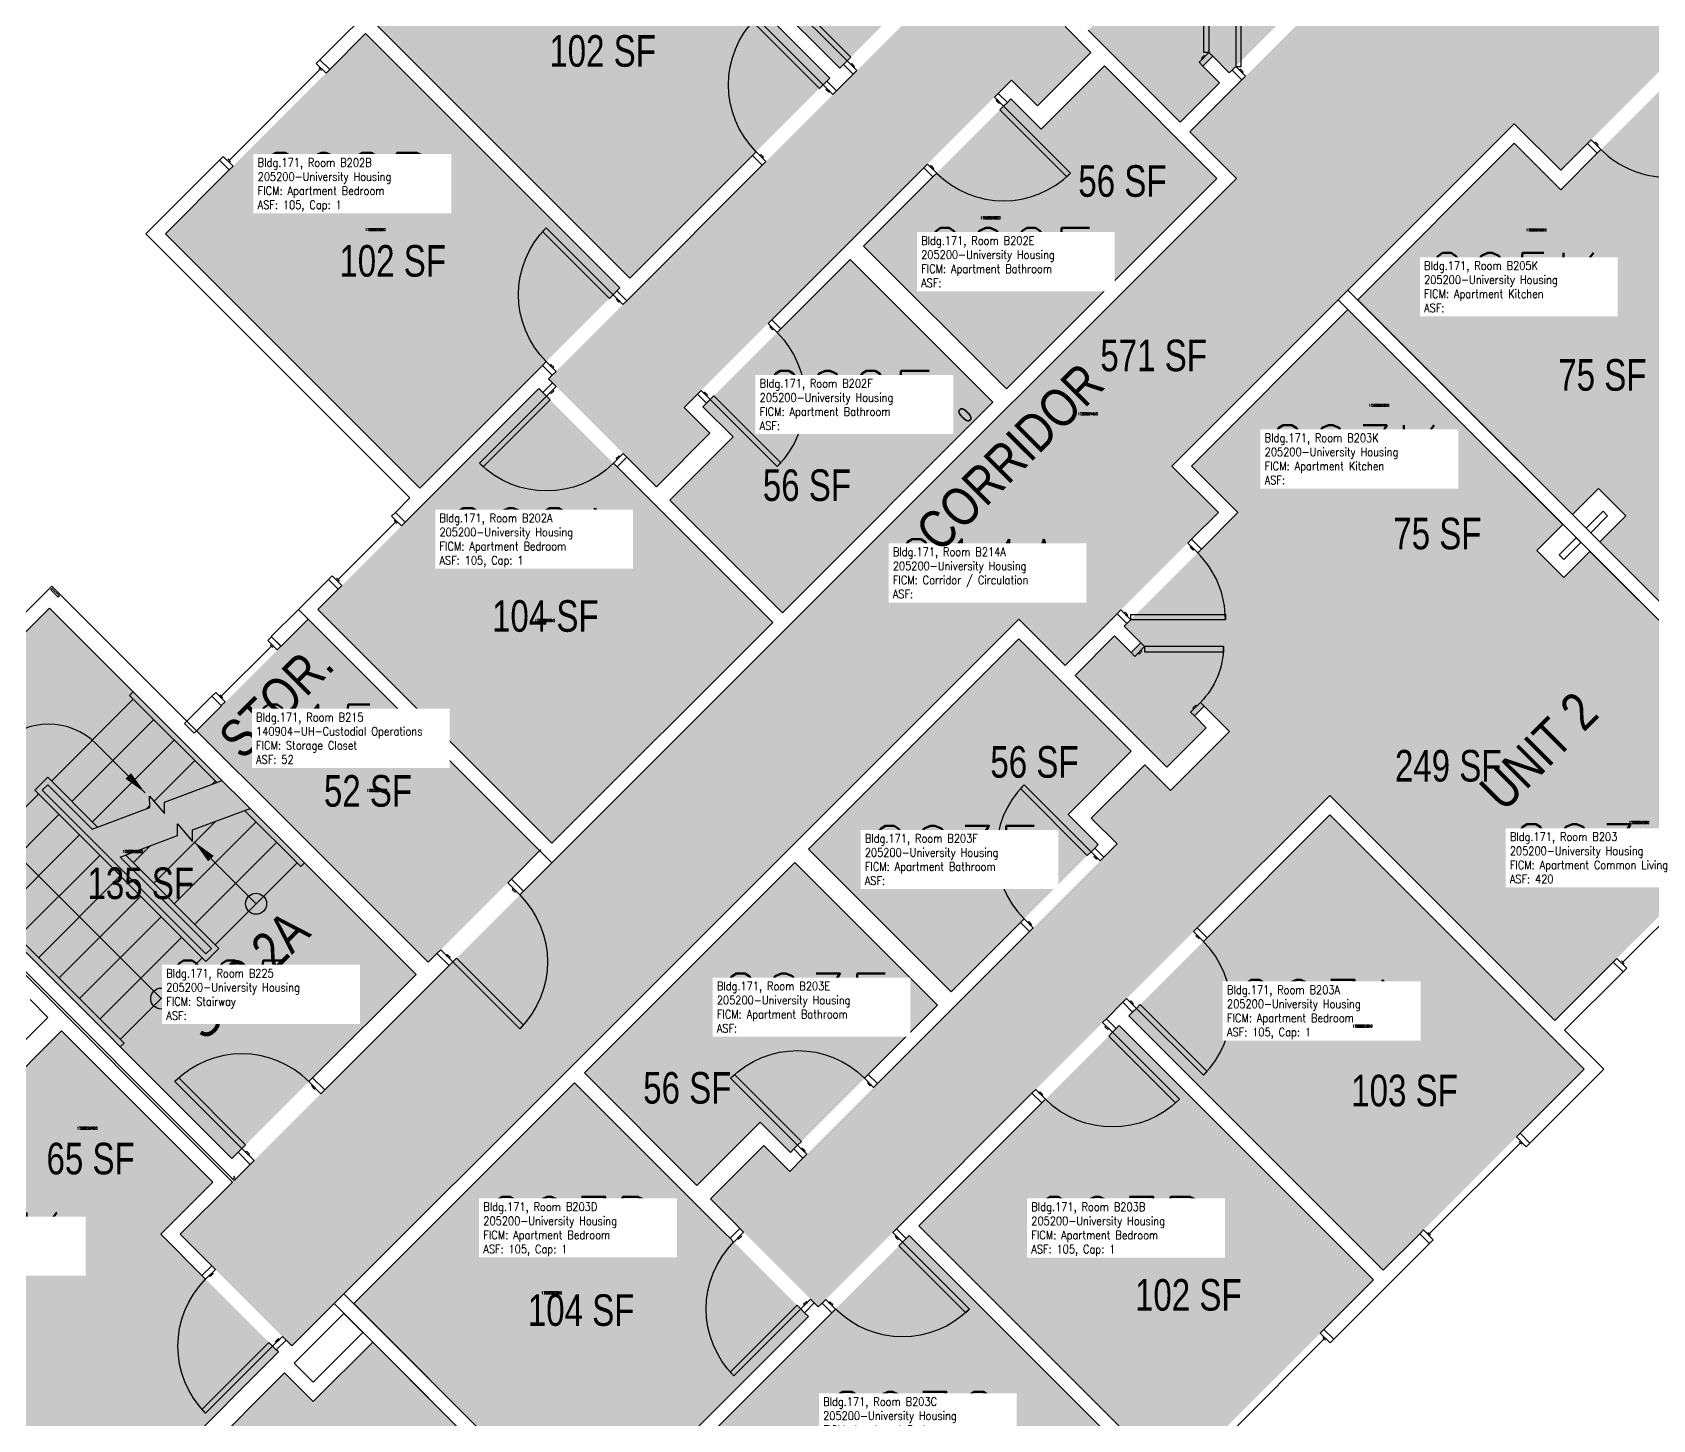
# Model space of a CAD drawing. Header units: inches. Extents: x -98 to 2219, y 102 to 2358.
# Drawn here: x 238 to 854, y 1149 to 1676 of the extents above; entities that cross this region are included whole.
import ezdxf
from ezdxf.enums import TextEntityAlignment as Align

# ---------------------------------------------------------------- set-up
doc = ezdxf.new("R2010")
doc.units = ezdxf.units.IN
doc.header["$LTSCALE"] = 96
doc.header["$MEASUREMENT"] = 0
for name, color, linetype in [('A-Area-Iden', 1, 'Continuous'), ('A-Door', 2, 'Continuous'), ('A-FLOR', 3, 'Continuous'), ('A-Glaz', 1, 'Continuous'), ('A-IDEN-RNUM', 7, 'Continuous'), ('A-IDEN-SNUM', 4, 'Continuous'), ('A-IDEN-VNUM', 4, 'Continuous'), ('A-Wall', 5, 'Continuous'), ('AREA-TEXT', 3, 'Continuous'), ('Rooms-Category-Color', 7, 'Continuous'), ('Rooms-College-Color', 7, 'Continuous'), ('Rooms-Department-Color', 7, 'Continuous'), ('Rooms-Division-Color', 7, 'Continuous'), ('Rooms-Information', 7, 'Continuous')]:
    doc.layers.add(name, color=color, linetype=linetype)
doc.styles.add('AREA', font='arial.ttf', dxfattribs={"width": 0.75, "height": 12})
doc.styles.add('DIMS', font='ARIALN.TTF')
doc.styles.add('ROOMSNUMBER', font='txt.shx', dxfattribs={"height": 0.03})
doc.styles.add('ROOMVNUMBER', font='simplex.shx', dxfattribs={"width": 0.85})
doc.styles.get("Standard").update_dxf_attribs({"font": 'ARIALN.TTF'})
doc.dimstyles.new('NBA 2004', dxfattribs={"dimscale": 128, "dimtxt": 0.125, "dimasz": 0.09375, "dimexe": 0.125, "dimexo": 0.125, "dimgap": 0.0625, "dimtad": 1, "dimdec": 3, "dimzin": 3, "dimdsep": 46, "dimlunit": 4, "dimtxsty": 'DIMS', "dimblk": 'ARCHTICK', "dimcen": 0.09375, "dimdle": 0.125, "dimclrd": 256, "dimclre": 256, "dimclrt": 2, "dimadec": 0, "dimazin": 0, "dimtfac": 0.75, "dimtdec": 3, "dimtmove": 2, "dimatfit": 2, "dimfxl": 0.125, "dimfrac": 2, "dimtolj": 1, "dimtzin": 0, "dimlwd": -1, "dimlwe": -1, "dimarcsym": 0})

# ---------------------------------------------------------------- blocks, each defined once
blk = doc.blocks.new('_ArchTick')
at = {"color": 0, "linetype": 'ByBlock', "const_width": 0.15}
blk.add_lwpolyline([(-0.5, -0.5), (0.5, 0.5)], dxfattribs=at)

msp = doc.modelspace()

# ---------------------------------------------------------------- hatches: boundary and pattern name
h = msp.add_hatch()
h.set_pattern_fill('ANSI31', color=256, angle=45, style=0)
h.set_pattern_definition([(90, (-66.70435, 1779.02483), (-0.125, 2e-14), [])])
h.paths.add_polyline_path([(580.6, 1600.49), (622.13, 1642.03), (628.64, 1635.51), (587.11, 1593.98)], flags=9)
h = msp.add_hatch()
h.set_pattern_fill('ANSI31', color=256, style=0)
h.set_pattern_definition([(360, (771.34943, 690.65526), (-2e-14, -0.125), [])])
h.paths.add_polyline_path([(592.82, 1337.95), (634.35, 1379.49), (627.84, 1386), (586.31, 1344.47)], flags=9)
at = {"layer": 'Rooms-Category-Color', "true_color": 0xadadad}
for points in [[(1166.9, 2091.84), (942.37, 1867.31), (924.69, 1884.99), (866.48, 1826.78), (884.16, 1809.1), (754.02, 1678.97), (736.34, 1696.64), (678.13, 1638.43), (695.81, 1620.75), (294.33, 1219.27), (336.75, 1176.84), (613.08, 1453.17), (630.76, 1435.49), (688.97, 1493.7), (671.29, 1511.38), (801.42, 1641.51), (819.1, 1623.84), (877.31, 1682.05), (859.64, 1699.73), (1209.32, 2049.41)], [(383.95, 1318.09), (244.65, 1457.39), (174.65, 1387.39), (313.95, 1248.09)]]:
    msp.add_hatch(color=253, dxfattribs=at).paths.add_polyline_path(points)
at = {"layer": 'Rooms-Category-Color', "true_color": 0x728ef3}
for points in [[(721.51, 1837.9), (662.01, 1778.4), (736.34, 1704.07), (693.12, 1660.85), (686.79, 1667.18), (683.08, 1663.46), (689.41, 1657.13), (674.42, 1642.14), (639.51, 1677.06), (654.5, 1692.05), (659.04, 1687.5), (662.75, 1691.22), (653.08, 1700.89), (630.67, 1678.47), (640.48, 1668.66), (620.15, 1648.33), (610.34, 1658.14), (485.86, 1533.67), (495.68, 1523.86), (475.35, 1503.53), (434.33, 1544.54), (628.79, 1738.99), (543.23, 1824.55), (639.04, 1920.37)], [(448.3, 1759.32), (524.67, 1835.69), (621.36, 1738.99), (545, 1662.63)], [(833.94, 1482.58), (893.44, 1542.08), (819.1, 1616.41), (862.32, 1659.63), (868.65, 1653.31), (872.36, 1657.02), (866.04, 1663.35), (881.03, 1678.34), (915.94, 1643.42), (900.95, 1628.43), (896.41, 1632.98), (892.69, 1629.26), (902.36, 1619.59), (924.78, 1642.01), (914.97, 1651.82), (935.3, 1672.15), (945.11, 1662.34), (1069.58, 1786.81), (1059.77, 1796.62), (1080.1, 1816.95), (1121.11, 1775.94), (926.66, 1581.49), (1012.22, 1495.93), (916.4, 1400.11)], [(368.48, 1679.51), (444.59, 1755.61), (541.28, 1658.91), (465.18, 1582.81)], [(364.77, 1675.8), (288.67, 1599.69), (385.37, 1503), (461.47, 1579.1)], [(608.38, 1540.75), (688.39, 1620.75), (645.61, 1663.53), (621.56, 1639.49), (610.07, 1650.98), (554.11, 1595.02)], [(801.42, 1634.09), (893.44, 1542.08), (843.84, 1492.48), (833.5, 1502.82), (823.6, 1492.92), (741.93, 1574.59)], [(493.02, 1533.93), (548.99, 1589.89), (603.26, 1535.62), (523.25, 1455.62), (480.47, 1498.4), (504.51, 1522.44)], [(678.71, 1511.38), (770.73, 1419.37), (820.33, 1468.97), (809.98, 1479.31), (819.88, 1489.21), (738.21, 1570.88)], [(435.57, 1367.94), (346.65, 1456.86), (430.62, 1540.83), (519.54, 1451.91)], [(830.23, 1478.87), (770.73, 1419.37), (696.39, 1493.7), (653.17, 1450.48), (659.5, 1444.15), (655.79, 1440.44), (649.46, 1446.77), (634.47, 1431.78), (669.38, 1396.87), (684.37, 1411.86), (679.83, 1416.4), (683.54, 1420.11), (693.21, 1410.44), (670.8, 1388.03), (660.98, 1397.84), (640.66, 1377.51), (650.47, 1367.7), (525.99, 1243.22), (516.18, 1253.04), (495.85, 1232.71), (536.86, 1191.69), (731.32, 1386.15), (816.88, 1300.59), (912.69, 1396.4)], [(430.98, 1365.11), (342.94, 1453.15), (300.43, 1410.63), (388.46, 1322.6)], [(613.08, 1445.74), (533.08, 1365.74), (587.35, 1311.47), (643.31, 1367.43), (631.82, 1378.92), (655.86, 1402.96)], [(751.65, 1205.66), (828.02, 1282.03), (731.32, 1378.72), (654.95, 1302.36)], [(527.95, 1360.62), (582.22, 1306.34), (526.26, 1250.38), (514.77, 1261.87), (490.73, 1237.83), (447.95, 1280.61)], [(306.7, 1239.07), (249.16, 1296.61), (167.75, 1215.21), (225.3, 1157.66)], [(575.14, 1222.54), (671.83, 1125.84), (747.94, 1201.95), (651.24, 1298.64)], [(444.23, 1276.9), (360.26, 1192.93), (449.18, 1104.01), (533.15, 1187.98)], [(23.59, 1054.43), (109.32, 968.7), (225.9, 1085.29), (297.75, 1015.52), (327.47, 1045.23), (264.9, 1107.81), (331.63, 1174.54), (286.9, 1219.27), (225.3, 1157.66), (184.19, 1198.76), (179.07, 1193.64), (103.85, 1268.86), (73.09, 1238.1), (140.18, 1171.01)], [(495.32, 1142.73), (592.02, 1046.03), (668.12, 1122.13), (571.42, 1218.83)], [(327.47, 1052.66), (410.29, 1135.48), (367.49, 1178.28), (344.87, 1155.65), (333.93, 1166.59), (275.15, 1107.81), (296.1, 1086.86), (294.68, 1085.45)]]:
    msp.add_hatch(color=171, dxfattribs=at).paths.add_polyline_path(points)
at = {"layer": 'Rooms-College-Color', "true_color": 0xadadad}
for points in [[(1166.9, 2091.84), (942.37, 1867.31), (924.69, 1884.99), (866.48, 1826.78), (884.16, 1809.1), (754.02, 1678.97), (736.34, 1696.64), (678.13, 1638.43), (695.81, 1620.75), (294.33, 1219.27), (336.75, 1176.84), (613.08, 1453.17), (630.76, 1435.49), (688.97, 1493.7), (671.29, 1511.38), (801.42, 1641.51), (819.1, 1623.84), (877.31, 1682.05), (859.64, 1699.73), (1209.32, 2049.41)], [(721.51, 1837.9), (662.01, 1778.4), (736.34, 1704.07), (693.12, 1660.85), (686.79, 1667.18), (683.08, 1663.46), (689.41, 1657.13), (674.42, 1642.14), (639.51, 1677.06), (654.5, 1692.05), (659.04, 1687.5), (662.75, 1691.22), (653.08, 1700.89), (630.67, 1678.47), (640.48, 1668.66), (620.15, 1648.33), (610.34, 1658.14), (485.86, 1533.67), (495.68, 1523.86), (475.35, 1503.53), (434.33, 1544.54), (628.79, 1738.99), (543.23, 1824.55), (639.04, 1920.37)], [(448.3, 1759.32), (524.67, 1835.69), (621.36, 1738.99), (545, 1662.63)], [(833.94, 1482.58), (893.44, 1542.08), (819.1, 1616.41), (862.32, 1659.63), (868.65, 1653.31), (872.36, 1657.02), (866.04, 1663.35), (881.03, 1678.34), (915.94, 1643.42), (900.95, 1628.43), (896.41, 1632.98), (892.69, 1629.26), (902.36, 1619.59), (924.78, 1642.01), (914.97, 1651.82), (935.3, 1672.15), (945.11, 1662.34), (1069.58, 1786.81), (1059.77, 1796.62), (1080.1, 1816.95), (1121.11, 1775.94), (926.66, 1581.49), (1012.22, 1495.93), (916.4, 1400.11)], [(368.48, 1679.51), (444.59, 1755.61), (541.28, 1658.91), (465.18, 1582.81)], [(364.77, 1675.8), (288.67, 1599.69), (385.37, 1503), (461.47, 1579.1)], [(608.38, 1540.75), (688.39, 1620.75), (645.61, 1663.53), (621.56, 1639.49), (610.07, 1650.98), (554.11, 1595.02)], [(801.42, 1634.09), (893.44, 1542.08), (843.84, 1492.48), (833.5, 1502.82), (823.6, 1492.92), (741.93, 1574.59)], [(493.02, 1533.93), (548.99, 1589.89), (603.26, 1535.62), (523.25, 1455.62), (480.47, 1498.4), (504.51, 1522.44)], [(678.71, 1511.38), (770.73, 1419.37), (820.33, 1468.97), (809.98, 1479.31), (819.88, 1489.21), (738.21, 1570.88)], [(435.57, 1367.94), (346.65, 1456.86), (430.62, 1540.83), (519.54, 1451.91)], [(830.23, 1478.87), (770.73, 1419.37), (696.39, 1493.7), (653.17, 1450.48), (659.5, 1444.15), (655.79, 1440.44), (649.46, 1446.77), (634.47, 1431.78), (669.38, 1396.87), (684.37, 1411.86), (679.83, 1416.4), (683.54, 1420.11), (693.21, 1410.44), (670.8, 1388.03), (660.98, 1397.84), (640.66, 1377.51), (650.47, 1367.7), (525.99, 1243.22), (516.18, 1253.04), (495.85, 1232.71), (536.86, 1191.69), (731.32, 1386.15), (816.88, 1300.59), (912.69, 1396.4)], [(383.95, 1318.09), (244.65, 1457.39), (174.65, 1387.39), (313.95, 1248.09)], [(430.98, 1365.11), (342.94, 1453.15), (300.43, 1410.63), (388.46, 1322.6)], [(613.08, 1445.74), (533.08, 1365.74), (587.35, 1311.47), (643.31, 1367.43), (631.82, 1378.92), (655.86, 1402.96)], [(751.65, 1205.66), (828.02, 1282.03), (731.32, 1378.72), (654.95, 1302.36)], [(527.95, 1360.62), (582.22, 1306.34), (526.26, 1250.38), (514.77, 1261.87), (490.73, 1237.83), (447.95, 1280.61)], [(306.7, 1239.07), (249.16, 1296.61), (167.75, 1215.21), (225.3, 1157.66)], [(575.14, 1222.54), (671.83, 1125.84), (747.94, 1201.95), (651.24, 1298.64)], [(444.23, 1276.9), (360.26, 1192.93), (449.18, 1104.01), (533.15, 1187.98)], [(23.59, 1054.43), (109.32, 968.7), (225.9, 1085.29), (297.75, 1015.52), (327.47, 1045.23), (264.9, 1107.81), (331.63, 1174.54), (286.9, 1219.27), (225.3, 1157.66), (184.19, 1198.76), (179.07, 1193.64), (103.85, 1268.86), (73.09, 1238.1), (140.18, 1171.01)], [(495.32, 1142.73), (592.02, 1046.03), (668.12, 1122.13), (571.42, 1218.83)], [(327.47, 1052.66), (410.29, 1135.48), (367.49, 1178.28), (344.87, 1155.65), (333.93, 1166.59), (275.15, 1107.81), (296.1, 1086.86), (294.68, 1085.45)]]:
    msp.add_hatch(color=253, dxfattribs=at).paths.add_polyline_path(points)
at = {"layer": 'Rooms-Department-Color', "true_color": 0xacacac}
for points in [[(1166.9, 2091.84), (942.37, 1867.31), (924.69, 1884.99), (866.48, 1826.78), (884.16, 1809.1), (754.02, 1678.97), (736.34, 1696.64), (678.13, 1638.43), (695.81, 1620.75), (294.33, 1219.27), (336.75, 1176.84), (613.08, 1453.17), (630.76, 1435.49), (688.97, 1493.7), (671.29, 1511.38), (801.42, 1641.51), (819.1, 1623.84), (877.31, 1682.05), (859.64, 1699.73), (1209.32, 2049.41)], [(383.95, 1318.09), (244.65, 1457.39), (174.65, 1387.39), (313.95, 1248.09)]]:
    msp.add_hatch(color=253, dxfattribs=at).paths.add_polyline_path(points)
at = {"layer": 'Rooms-Department-Color', "true_color": 0x604aed}
for points in [[(721.51, 1837.9), (662.01, 1778.4), (736.34, 1704.07), (693.12, 1660.85), (686.79, 1667.18), (683.08, 1663.46), (689.41, 1657.13), (674.42, 1642.14), (639.51, 1677.06), (654.5, 1692.05), (659.04, 1687.5), (662.75, 1691.22), (653.08, 1700.89), (630.67, 1678.47), (640.48, 1668.66), (620.15, 1648.33), (610.34, 1658.14), (485.86, 1533.67), (495.68, 1523.86), (475.35, 1503.53), (434.33, 1544.54), (628.79, 1738.99), (543.23, 1824.55), (639.04, 1920.37)], [(448.3, 1759.32), (524.67, 1835.69), (621.36, 1738.99), (545, 1662.63)], [(833.94, 1482.58), (893.44, 1542.08), (819.1, 1616.41), (862.32, 1659.63), (868.65, 1653.31), (872.36, 1657.02), (866.04, 1663.35), (881.03, 1678.34), (915.94, 1643.42), (900.95, 1628.43), (896.41, 1632.98), (892.69, 1629.26), (902.36, 1619.59), (924.78, 1642.01), (914.97, 1651.82), (935.3, 1672.15), (945.11, 1662.34), (1069.58, 1786.81), (1059.77, 1796.62), (1080.1, 1816.95), (1121.11, 1775.94), (926.66, 1581.49), (1012.22, 1495.93), (916.4, 1400.11)], [(368.48, 1679.51), (444.59, 1755.61), (541.28, 1658.91), (465.18, 1582.81)], [(364.77, 1675.8), (288.67, 1599.69), (385.37, 1503), (461.47, 1579.1)], [(608.38, 1540.75), (688.39, 1620.75), (645.61, 1663.53), (621.56, 1639.49), (610.07, 1650.98), (554.11, 1595.02)], [(801.42, 1634.09), (893.44, 1542.08), (843.84, 1492.48), (833.5, 1502.82), (823.6, 1492.92), (741.93, 1574.59)], [(493.02, 1533.93), (548.99, 1589.89), (603.26, 1535.62), (523.25, 1455.62), (480.47, 1498.4), (504.51, 1522.44)], [(678.71, 1511.38), (770.73, 1419.37), (820.33, 1468.97), (809.98, 1479.31), (819.88, 1489.21), (738.21, 1570.88)], [(435.57, 1367.94), (346.65, 1456.86), (430.62, 1540.83), (519.54, 1451.91)], [(830.23, 1478.87), (770.73, 1419.37), (696.39, 1493.7), (653.17, 1450.48), (659.5, 1444.15), (655.79, 1440.44), (649.46, 1446.77), (634.47, 1431.78), (669.38, 1396.87), (684.37, 1411.86), (679.83, 1416.4), (683.54, 1420.11), (693.21, 1410.44), (670.8, 1388.03), (660.98, 1397.84), (640.66, 1377.51), (650.47, 1367.7), (525.99, 1243.22), (516.18, 1253.04), (495.85, 1232.71), (536.86, 1191.69), (731.32, 1386.15), (816.88, 1300.59), (912.69, 1396.4)], [(430.98, 1365.11), (342.94, 1453.15), (300.43, 1410.63), (388.46, 1322.6)], [(613.08, 1445.74), (533.08, 1365.74), (587.35, 1311.47), (643.31, 1367.43), (631.82, 1378.92), (655.86, 1402.96)], [(751.65, 1205.66), (828.02, 1282.03), (731.32, 1378.72), (654.95, 1302.36)], [(527.95, 1360.62), (582.22, 1306.34), (526.26, 1250.38), (514.77, 1261.87), (490.73, 1237.83), (447.95, 1280.61)], [(306.7, 1239.07), (249.16, 1296.61), (167.75, 1215.21), (225.3, 1157.66)], [(575.14, 1222.54), (671.83, 1125.84), (747.94, 1201.95), (651.24, 1298.64)], [(444.23, 1276.9), (360.26, 1192.93), (449.18, 1104.01), (533.15, 1187.98)], [(23.59, 1054.43), (109.32, 968.7), (225.9, 1085.29), (297.75, 1015.52), (327.47, 1045.23), (264.9, 1107.81), (331.63, 1174.54), (286.9, 1219.27), (225.3, 1157.66), (184.19, 1198.76), (179.07, 1193.64), (103.85, 1268.86), (73.09, 1238.1), (140.18, 1171.01)], [(495.32, 1142.73), (592.02, 1046.03), (668.12, 1122.13), (571.42, 1218.83)], [(327.47, 1052.66), (410.29, 1135.48), (367.49, 1178.28), (344.87, 1155.65), (333.93, 1166.59), (275.15, 1107.81), (296.1, 1086.86), (294.68, 1085.45)]]:
    msp.add_hatch(color=173, dxfattribs=at).paths.add_polyline_path(points)
at = {"layer": 'Rooms-Division-Color', "true_color": 0xadadad}
for points in [[(1166.9, 2091.84), (942.37, 1867.31), (924.69, 1884.99), (866.48, 1826.78), (884.16, 1809.1), (754.02, 1678.97), (736.34, 1696.64), (678.13, 1638.43), (695.81, 1620.75), (294.33, 1219.27), (336.75, 1176.84), (613.08, 1453.17), (630.76, 1435.49), (688.97, 1493.7), (671.29, 1511.38), (801.42, 1641.51), (819.1, 1623.84), (877.31, 1682.05), (859.64, 1699.73), (1209.32, 2049.41)], [(383.95, 1318.09), (244.65, 1457.39), (174.65, 1387.39), (313.95, 1248.09)]]:
    msp.add_hatch(color=253, dxfattribs=at).paths.add_polyline_path(points)
at = {"layer": 'Rooms-Division-Color', "true_color": 0x604aed}
for points in [[(721.51, 1837.9), (662.01, 1778.4), (736.34, 1704.07), (693.12, 1660.85), (686.79, 1667.18), (683.08, 1663.46), (689.41, 1657.13), (674.42, 1642.14), (639.51, 1677.06), (654.5, 1692.05), (659.04, 1687.5), (662.75, 1691.22), (653.08, 1700.89), (630.67, 1678.47), (640.48, 1668.66), (620.15, 1648.33), (610.34, 1658.14), (485.86, 1533.67), (495.68, 1523.86), (475.35, 1503.53), (434.33, 1544.54), (628.79, 1738.99), (543.23, 1824.55), (639.04, 1920.37)], [(448.3, 1759.32), (524.67, 1835.69), (621.36, 1738.99), (545, 1662.63)], [(833.94, 1482.58), (893.44, 1542.08), (819.1, 1616.41), (862.32, 1659.63), (868.65, 1653.31), (872.36, 1657.02), (866.04, 1663.35), (881.03, 1678.34), (915.94, 1643.42), (900.95, 1628.43), (896.41, 1632.98), (892.69, 1629.26), (902.36, 1619.59), (924.78, 1642.01), (914.97, 1651.82), (935.3, 1672.15), (945.11, 1662.34), (1069.58, 1786.81), (1059.77, 1796.62), (1080.1, 1816.95), (1121.11, 1775.94), (926.66, 1581.49), (1012.22, 1495.93), (916.4, 1400.11)], [(368.48, 1679.51), (444.59, 1755.61), (541.28, 1658.91), (465.18, 1582.81)], [(364.77, 1675.8), (288.67, 1599.69), (385.37, 1503), (461.47, 1579.1)], [(608.38, 1540.75), (688.39, 1620.75), (645.61, 1663.53), (621.56, 1639.49), (610.07, 1650.98), (554.11, 1595.02)], [(801.42, 1634.09), (893.44, 1542.08), (843.84, 1492.48), (833.5, 1502.82), (823.6, 1492.92), (741.93, 1574.59)], [(493.02, 1533.93), (548.99, 1589.89), (603.26, 1535.62), (523.25, 1455.62), (480.47, 1498.4), (504.51, 1522.44)], [(678.71, 1511.38), (770.73, 1419.37), (820.33, 1468.97), (809.98, 1479.31), (819.88, 1489.21), (738.21, 1570.88)], [(435.57, 1367.94), (346.65, 1456.86), (430.62, 1540.83), (519.54, 1451.91)], [(830.23, 1478.87), (770.73, 1419.37), (696.39, 1493.7), (653.17, 1450.48), (659.5, 1444.15), (655.79, 1440.44), (649.46, 1446.77), (634.47, 1431.78), (669.38, 1396.87), (684.37, 1411.86), (679.83, 1416.4), (683.54, 1420.11), (693.21, 1410.44), (670.8, 1388.03), (660.98, 1397.84), (640.66, 1377.51), (650.47, 1367.7), (525.99, 1243.22), (516.18, 1253.04), (495.85, 1232.71), (536.86, 1191.69), (731.32, 1386.15), (816.88, 1300.59), (912.69, 1396.4)], [(430.98, 1365.11), (342.94, 1453.15), (300.43, 1410.63), (388.46, 1322.6)], [(613.08, 1445.74), (533.08, 1365.74), (587.35, 1311.47), (643.31, 1367.43), (631.82, 1378.92), (655.86, 1402.96)], [(751.65, 1205.66), (828.02, 1282.03), (731.32, 1378.72), (654.95, 1302.36)], [(527.95, 1360.62), (582.22, 1306.34), (526.26, 1250.38), (514.77, 1261.87), (490.73, 1237.83), (447.95, 1280.61)], [(306.7, 1239.07), (249.16, 1296.61), (167.75, 1215.21), (225.3, 1157.66)], [(575.14, 1222.54), (671.83, 1125.84), (747.94, 1201.95), (651.24, 1298.64)], [(444.23, 1276.9), (360.26, 1192.93), (449.18, 1104.01), (533.15, 1187.98)], [(23.59, 1054.43), (109.32, 968.7), (225.9, 1085.29), (297.75, 1015.52), (327.47, 1045.23), (264.9, 1107.81), (331.63, 1174.54), (286.9, 1219.27), (225.3, 1157.66), (184.19, 1198.76), (179.07, 1193.64), (103.85, 1268.86), (73.09, 1238.1), (140.18, 1171.01)], [(495.32, 1142.73), (592.02, 1046.03), (668.12, 1122.13), (571.42, 1218.83)], [(327.47, 1052.66), (410.29, 1135.48), (367.49, 1178.28), (344.87, 1155.65), (333.93, 1166.59), (275.15, 1107.81), (296.1, 1086.86), (294.68, 1085.45)]]:
    msp.add_hatch(color=173, dxfattribs=at).paths.add_polyline_path(points)

# ---------------------------------------------------------------- linework, layer by layer
at = {"layer": 'A-Door'}
for points in [[(685.38, 1668.59), (683.38, 1668.59), (683.38, 1698.59), (685.38, 1698.59)], [(695.59, 1663.31), (697.59, 1663.31), (697.59, 1699.31), (695.59, 1699.31)], [(547.82, 1665.46), (549.24, 1666.87), (523.78, 1692.33), (522.37, 1690.91)], [(538.72, 1656.35), (537.31, 1654.94), (511.85, 1680.39), (513.26, 1681.81)], [(551.54, 1661.74), (550.12, 1660.33), (546.41, 1664.04), (547.82, 1665.46)], [(550.3, 1662.98), (550.65, 1663.33), (549.59, 1664.39), (549.24, 1664.04)], [(681.67, 1664.88), (683.08, 1663.46), (686.79, 1667.17), (685.38, 1668.59)], [(682.9, 1666.11), (682.55, 1666.47), (683.61, 1667.53), (683.96, 1667.17)], [(699.3, 1659.6), (697.89, 1658.19), (694.17, 1661.9), (695.59, 1663.31)], [(542.43, 1652.64), (543.85, 1654.05), (540.13, 1657.77), (538.72, 1656.35)], [(698.06, 1660.84), (698.42, 1661.19), (697.36, 1662.25), (697, 1661.9)], [(541.2, 1653.88), (540.84, 1653.52), (539.78, 1654.58), (540.13, 1654.94)], [(603.87, 1651.68), (605.29, 1653.09), (608.74, 1649.65), (607.32, 1648.23)], [(604.85, 1650.71), (604.49, 1650.35), (605.55, 1649.29), (605.91, 1649.65)], [(607.32, 1648.23), (605.91, 1646.82), (631.36, 1621.36), (632.78, 1622.78)], [(830.69, 1635.42), (829.28, 1634.01), (832.99, 1630.3), (834.4, 1631.71)], [(831.93, 1634.19), (832.28, 1634.54), (833.34, 1633.48), (832.99, 1633.13)], [(516.98, 1627.18), (515.56, 1625.77), (511.85, 1629.48), (513.26, 1630.9)], [(515.74, 1628.42), (516.09, 1628.77), (515.03, 1629.83), (514.68, 1629.48)], [(578.42, 1626.22), (577, 1624.81), (580.45, 1621.36), (581.87, 1622.78)], [(579.39, 1625.25), (579.74, 1625.6), (580.8, 1624.54), (580.45, 1624.19)], [(458.91, 1576.54), (457.49, 1575.12), (432.04, 1600.58), (433.45, 1601.99)], [(462.62, 1572.82), (464.03, 1574.24), (460.32, 1577.95), (458.91, 1576.54)], [(461.38, 1574.06), (461.03, 1573.71), (459.97, 1574.77), (460.32, 1575.12)], [(517.78, 1565.59), (519.2, 1567), (522.65, 1563.56), (521.23, 1562.14)], [(518.76, 1564.62), (518.4, 1564.26), (519.46, 1563.2), (519.82, 1563.56)], [(437.16, 1547.37), (435.75, 1545.95), (432.04, 1549.67), (433.45, 1551.08)], [(435.92, 1548.61), (436.28, 1548.96), (435.22, 1550.02), (434.86, 1549.67)], [(437.25, 1541.62), (435.84, 1543.04), (432.12, 1539.33), (433.54, 1537.91)], [(436.01, 1540.39), (436.37, 1540.03), (435.3, 1538.97), (434.95, 1539.33)], [(492.33, 1540.13), (490.91, 1538.72), (494.36, 1535.27), (495.78, 1536.68)], [(433.54, 1537.91), (434.95, 1536.5), (409.5, 1511.04), (408.08, 1512.46)], [(493.3, 1539.16), (493.65, 1539.51), (494.71, 1538.45), (494.36, 1538.1)], [(495.78, 1536.68), (497.19, 1538.1), (522.65, 1512.64), (521.23, 1511.23)], [(462.71, 1516.17), (464.12, 1514.75), (460.41, 1511.04), (458.99, 1512.46)], [(461.47, 1514.93), (461.11, 1515.28), (460.05, 1514.22), (460.41, 1513.87)], [(677.38, 1482.12), (678.79, 1483.53), (682.51, 1479.82), (681.09, 1478.4)], [(678.62, 1480.88), (678.26, 1480.52), (679.32, 1479.46), (679.68, 1479.82)], [(651.92, 1456.66), (650.51, 1455.25), (654.22, 1451.53), (655.64, 1452.95)], [(653.16, 1455.42), (653.52, 1455.78), (654.58, 1454.72), (654.22, 1454.36)], [(655.64, 1452.95), (655.64, 1454.95), (691.64, 1454.95), (691.64, 1452.95)], [(657.2, 1439.03), (655.79, 1440.44), (659.5, 1444.15), (660.91, 1442.74)], [(658.44, 1440.26), (658.79, 1439.91), (659.85, 1440.97), (659.5, 1441.32)], [(660.91, 1442.74), (660.91, 1440.74), (690.91, 1440.74), (690.91, 1442.74)], [(678.41, 1417.81), (679.83, 1416.4), (683.54, 1420.11), (682.13, 1421.53)], [(679.65, 1419.05), (679.3, 1419.4), (680.36, 1420.46), (680.71, 1420.11)], [(640.56, 1364.68), (639.14, 1363.27), (613.69, 1388.72), (615.1, 1390.14)], [(644, 1361.23), (645.42, 1362.65), (641.97, 1366.1), (640.56, 1364.68)], [(643.03, 1362.21), (642.68, 1361.85), (641.62, 1362.91), (641.97, 1363.27)], [(418.78, 1352.91), (420.19, 1354.33), (424.79, 1349.73), (423.37, 1348.32)], [(420.9, 1350.79), (420.55, 1350.44), (421.61, 1349.38), (421.96, 1349.73)], [(618.55, 1335.78), (617.13, 1334.36), (613.69, 1337.81), (615.1, 1339.23)], [(617.57, 1336.75), (617.93, 1337.1), (616.87, 1338.16), (616.51, 1337.81)], [(679.52, 1334.35), (680.94, 1335.77), (684.65, 1332.05), (683.24, 1330.64)], [(680.76, 1333.11), (680.41, 1332.76), (681.47, 1331.7), (681.82, 1332.05)], [(393.32, 1327.46), (391.91, 1326.04), (396.5, 1321.45), (397.92, 1322.86)], [(395.44, 1325.34), (395.8, 1325.69), (396.86, 1324.63), (396.5, 1324.28)], [(397.92, 1322.86), (399.33, 1324.28), (424.79, 1298.82), (423.37, 1297.41)], [(654.07, 1308.9), (652.65, 1307.48), (656.37, 1303.77), (657.78, 1305.18)], [(655.3, 1307.66), (655.66, 1308.01), (656.72, 1306.95), (656.37, 1306.6)], [(657.78, 1305.18), (659.19, 1306.6), (684.65, 1281.14), (683.24, 1279.73)], [(644.96, 1299.79), (646.38, 1301.21), (650.09, 1297.49), (648.68, 1296.08)], [(646.2, 1298.56), (645.85, 1298.2), (646.91, 1297.14), (647.26, 1297.49)], [(648.68, 1296.08), (647.26, 1294.67), (672.72, 1269.21), (674.13, 1270.62)], [(317.75, 1251.89), (319.16, 1253.3), (293.71, 1278.76), (292.29, 1277.34)], [(347.8, 1272.75), (349.22, 1274.16), (344.62, 1278.76), (343.21, 1277.34)], [(345.68, 1274.87), (345.33, 1274.51), (344.27, 1275.57), (344.62, 1275.93)], [(529.01, 1253.13), (530.42, 1254.55), (504.97, 1280), (503.55, 1278.59)], [(557.91, 1275.14), (559.33, 1276.56), (555.88, 1280), (554.47, 1278.59)], [(556.94, 1276.12), (556.59, 1275.76), (555.53, 1276.82), (555.88, 1277.18)], [(619.51, 1274.34), (618.09, 1272.92), (621.81, 1269.21), (623.22, 1270.62)], [(620.75, 1273.1), (621.1, 1273.45), (622.16, 1272.39), (621.81, 1272.04)], [(322.35, 1247.29), (320.93, 1245.88), (316.34, 1250.47), (317.75, 1251.89)], [(320.22, 1249.41), (320.58, 1249.76), (319.52, 1250.83), (319.16, 1250.47)], [(532.46, 1249.69), (531.04, 1248.27), (527.6, 1251.72), (529.01, 1253.13)], [(531.48, 1250.66), (531.84, 1251.01), (530.78, 1252.07), (530.42, 1251.72)], [(508.49, 1220.06), (507.08, 1221.48), (503.37, 1217.77), (504.78, 1216.35)], [(565.15, 1219.98), (566.56, 1221.39), (570.28, 1217.68), (568.86, 1216.27)], [(507.26, 1218.83), (507.61, 1218.47), (506.55, 1217.41), (506.2, 1217.77)], [(566.39, 1218.74), (566.03, 1218.39), (567.09, 1217.33), (567.45, 1217.68)], [(568.86, 1216.27), (567.45, 1214.85), (592.9, 1189.4), (594.32, 1190.81)], [(307.67, 1205.92), (306.26, 1207.34), (302.55, 1203.63), (303.96, 1202.21)], [(306.44, 1204.69), (306.79, 1204.33), (305.73, 1203.27), (305.38, 1203.63)], [(530.24, 1190.9), (528.82, 1192.31), (503.37, 1166.86), (504.78, 1165.44)], [(533.95, 1194.61), (535.36, 1193.19), (531.65, 1189.48), (530.24, 1190.9)], [(532.71, 1193.37), (532.36, 1193.73), (531.3, 1192.66), (531.65, 1192.31)], [(539.69, 1194.52), (538.28, 1193.11), (541.99, 1189.4), (543.41, 1190.81)], [(540.93, 1193.28), (541.28, 1193.64), (542.34, 1192.58), (541.99, 1192.22)], [(329.42, 1176.76), (328, 1178.17), (302.55, 1152.71), (303.96, 1151.3)], [(333.13, 1180.47), (334.54, 1179.05), (330.83, 1175.34), (329.42, 1176.76)], [(331.89, 1179.23), (331.54, 1179.58), (330.48, 1178.52), (330.83, 1178.17)]]:
    msp.add_lwpolyline(points, close=True, dxfattribs=at)
at = {"layer": 'A-Door', "extrusion": (0, 0, -1)}
for centre, radius, start, end in [((-538.72, 1656.35), 36, 315, 45), ((-458.91, 1576.54), 36, 315, 45), ((-495.78, 1536.68), 36, 135, 225), ((-433.54, 1537.91), 36, 225, 315), ((-660.91, 1442.74), 30, 180, 225), ((-397.92, 1322.86), 36, 135, 225), ((-529.01, 1253.13), 36, 45, 135), ((-648.68, 1296.08), 36, 225, 315), ((-530.24, 1190.9), 36, 315, 45), ((-329.42, 1176.76), 36, 315, 45), ((-568.86, 1216.27), 36, 225, 315)]:
    msp.add_arc(centre, radius, start, end, dxfattribs=at)
at = {"layer": 'A-Door'}
for centre, start, end in [((859.86, 1657.17), 225, 270), ((607.32, 1648.23), 225, 315), ((655.64, 1452.95), 0, 45), ((640.56, 1364.68), 135, 225), ((657.78, 1305.18), 315, 45), ((317.75, 1251.89), 45, 135)]:
    msp.add_arc(centre, 36, start, end, dxfattribs=at)
at = {"layer": 'A-FLOR'}
for p, q in [((276.47, 1425.57), (275.06, 1424.15)), ((308.17, 1391.05), (275.06, 1424.15)), ((245.36, 1391.63), (276.47, 1422.74)), ((253.14, 1383.85), (284.25, 1414.96)), ((260.92, 1376.07), (292.03, 1407.18)), ((260.92, 1376.07), (292.03, 1407.18)), ((284.34, 1383.94), (299.81, 1399.41)), ((239, 1388.09), (243.95, 1393.04)), ((262.88, 1374.11), (243.95, 1393.04)), ((240.41, 1386.68), (209.3, 1355.57)), ((304.05, 1323.04), (239, 1388.09)), ((241.82, 1388.09), (243.95, 1390.21)), ((304.05, 1325.87), (241.82, 1388.09)), ((260.82, 1373.34), (243.95, 1390.21)), ((306.31, 1390.35), (307.59, 1391.63)), ((281.46, 1381.06), (282.71, 1382.31)), ((340.11, 1359.1), (318.77, 1380.44)), ((248.19, 1378.9), (217.08, 1347.79)), ((284.25, 1352.74), (307.88, 1376.36)), ((292.03, 1344.96), (323.14, 1376.07)), ((255.97, 1371.12), (224.85, 1340.01)), ((287.08, 1308.9), (226.27, 1369.71)), ((299.81, 1337.18), (330.92, 1368.29)), ((263.74, 1363.34), (232.63, 1332.23)), ((271.43, 1362.73), (306.17, 1327.99)), ((273.49, 1363.5), (309, 1327.99)), ((276.47, 1360.52), (283.01, 1367.05)), ((272.94, 1291.93), (207.88, 1356.98)), ((271.52, 1355.57), (240.41, 1324.45)), ((307.59, 1329.4), (338.7, 1360.52)), ((340.11, 1359.1), (341.53, 1360.52)), ((279.3, 1347.79), (248.19, 1316.67)), ((287.08, 1340.01), (255.97, 1308.9)), ((294.86, 1332.23), (263.74, 1301.12)), ((302.64, 1324.45), (271.52, 1293.34)), ((304.05, 1323.04), (309, 1327.99)), ((304.05, 1325.87), (306.17, 1327.99)), ((272.94, 1291.93), (271.52, 1290.51))]:
    msp.add_line(p, q, dxfattribs=at)
for points in [[(260.82, 1373.34), (282.72, 1381.51), (282.67, 1385.89), (288.38, 1379.24), (288.33, 1383.63), (310.23, 1391.82)], [(271.43, 1362.73), (293.32, 1370.9), (293.27, 1375.29), (298.99, 1368.63), (298.94, 1373.02), (320.83, 1381.21)]]:
    msp.add_lwpolyline(points, dxfattribs=at)
for centre in [(323.14, 1344.96), (287.08, 1308.9)]:
    msp.add_circle(centre, 4, dxfattribs=at)
msp.add_arc((244.3, 1387.74), 25.5, 45, 225, dxfattribs=at)
at = {"layer": 'A-Glaz'}
for p, q in [((347.52, 1662.26), (312.87, 1627.61)), ((348.05, 1661.72), (346.99, 1662.79)), ((313.4, 1627.08), (312.34, 1628.14)), ((376.71, 1489.57), (375.65, 1490.63)), ((376.18, 1490.1), (354.26, 1468.18)), ((354.79, 1467.65), (353.73, 1468.71)), ((309.92, 1423.83), (329.01, 1442.93)), ((329.54, 1442.4), (328.48, 1443.46)), ((310.45, 1423.3), (309.38, 1424.36)), ((890.07, 1370.07), (842.69, 1322.69)), ((842.16, 1323.22), (843.22, 1322.16)), ((803.78, 1254.07), (769.13, 1219.43)), ((803.25, 1254.6), (804.31, 1253.54)), ((768.6, 1219.96), (769.66, 1218.9)), ((729.2, 1179.5), (694.55, 1144.85)), ((728.67, 1180.03), (729.73, 1178.97))]:
    msp.add_line(p, q, dxfattribs=at)
for points in [[(346.02, 1664.46), (347.43, 1665.88), (351.14, 1662.17), (349.73, 1660.75)], [(310.66, 1629.11), (309.25, 1627.7), (312.96, 1623.98), (314.37, 1625.4)], [(374.68, 1492.31), (376.09, 1493.72), (379.8, 1490.01), (378.39, 1488.59)], [(352.05, 1469.68), (350.63, 1468.27), (354.35, 1464.55), (355.76, 1465.97)], [(327.59, 1445.05), (329.01, 1446.46), (332.54, 1442.93), (331.13, 1441.51)], [(307.79, 1425.25), (306.38, 1423.83), (309.92, 1420.3), (311.33, 1421.71)], [(844.2, 1320.48), (842.78, 1319.07), (839.07, 1322.78), (840.48, 1324.19)], [(805.99, 1252.57), (807.4, 1253.99), (803.69, 1257.7), (802.27, 1256.28)], [(770.63, 1217.22), (769.22, 1215.8), (765.5, 1219.51), (766.92, 1220.93)], [(731.41, 1177.99), (732.82, 1179.41), (729.11, 1183.12), (727.7, 1181.71)]]:
    msp.add_lwpolyline(points, close=True, dxfattribs=at)
at = {"layer": 'A-Wall'}
for p, q in [((444.59, 1755.61), (541.28, 1658.91)), ((545, 1662.63), (448.3, 1759.32)), ((383.86, 1702.31), (347.43, 1665.88)), ((351.14, 1662.17), (364.77, 1675.8)), ((364.77, 1675.8), (461.47, 1579.1)), ((465.18, 1582.81), (368.48, 1679.51)), ((630.67, 1678.47), (640.48, 1668.66)), ((674.42, 1642.14), (639.51, 1677.06)), ((347.43, 1665.88), (351.14, 1662.17)), ((546.41, 1664.04), (545, 1662.63)), ((550.12, 1660.33), (546.41, 1664.04)), ((640.48, 1668.66), (620.15, 1648.33)), ((621.56, 1639.49), (645.61, 1663.53)), ((645.61, 1663.53), (688.39, 1620.75)), ((686.79, 1667.17), (683.08, 1663.46)), ((683.08, 1663.46), (689.41, 1657.13)), ((693.12, 1660.85), (686.79, 1667.17)), ((541.28, 1658.91), (540.13, 1657.77)), ((540.13, 1657.77), (543.85, 1654.05)), ((543.85, 1654.05), (550.12, 1660.33)), ((610.34, 1658.14), (605.29, 1653.09)), ((620.15, 1648.33), (610.34, 1658.14)), ((689.41, 1657.13), (674.42, 1642.14)), ((678.13, 1638.43), (697.89, 1658.19)), ((694.17, 1661.9), (693.12, 1660.85)), ((697.89, 1658.19), (694.17, 1661.9)), ((605.29, 1653.09), (608.74, 1649.65)), ((608.74, 1649.65), (610.07, 1650.98)), ((610.07, 1650.98), (621.56, 1639.49)), ((695.81, 1620.75), (678.13, 1638.43)), ((801.42, 1641.51), (734.5, 1574.59)), ((819.1, 1623.84), (801.42, 1641.51)), ((741.93, 1574.59), (801.42, 1634.09)), ((801.42, 1634.09), (819.1, 1616.41)), ((829.28, 1634.01), (819.1, 1623.84)), ((832.99, 1630.3), (829.28, 1634.01)), ((309.25, 1627.7), (281.25, 1599.69)), ((312.96, 1623.98), (309.25, 1627.7)), ((511.85, 1629.48), (465.18, 1582.81)), ((515.56, 1625.77), (511.85, 1629.48)), ((819.1, 1616.41), (832.99, 1630.3)), ((288.67, 1599.69), (312.96, 1623.98)), ((464.03, 1574.24), (515.56, 1625.77)), ((577, 1624.81), (519.2, 1567)), ((526.52, 1451.47), (695.81, 1620.75)), ((554.11, 1595.02), (580.45, 1621.36)), ((580.45, 1621.36), (577, 1624.81)), ((688.39, 1620.75), (608.38, 1540.75)), ((281.25, 1599.69), (381.65, 1499.29)), ((385.37, 1503), (288.67, 1599.69)), ((522.65, 1563.56), (548.99, 1589.89)), ((548.99, 1589.89), (603.26, 1535.62)), ((608.38, 1540.75), (554.11, 1595.02)), ((461.47, 1579.1), (460.32, 1577.95)), ((460.32, 1577.95), (464.03, 1574.24)), ((671.29, 1511.38), (738.21, 1578.3)), ((738.21, 1578.3), (920.12, 1396.4)), ((738.21, 1570.88), (678.71, 1511.38)), ((734.5, 1574.59), (916.4, 1392.69)), ((819.88, 1489.21), (738.21, 1570.88)), ((823.6, 1492.92), (741.93, 1574.59)), ((519.2, 1567), (522.65, 1563.56)), ((432.04, 1549.67), (385.37, 1503)), ((435.75, 1545.95), (432.04, 1549.67)), ((385.81, 1496.01), (430.62, 1540.83)), ((430.62, 1540.83), (432.12, 1539.33)), ((432.12, 1539.33), (435.84, 1543.04)), ((434.33, 1544.54), (435.75, 1545.95)), ((435.84, 1543.04), (434.33, 1544.54)), ((490.91, 1538.72), (485.86, 1533.67)), ((485.86, 1533.67), (495.68, 1523.86)), ((494.36, 1535.27), (490.91, 1538.72)), ((493.02, 1533.93), (494.36, 1535.27)), ((504.51, 1522.44), (493.02, 1533.93)), ((603.26, 1535.62), (523.25, 1455.62)), ((495.68, 1523.86), (475.35, 1503.53)), ((480.47, 1498.4), (504.51, 1522.44)), ((464.12, 1514.75), (460.41, 1511.04)), ((460.41, 1511.04), (462.26, 1509.18)), ((462.26, 1509.18), (519.54, 1451.91)), ((465.98, 1512.9), (464.12, 1514.75)), ((475.35, 1503.53), (465.98, 1512.9)), ((688.97, 1493.7), (671.29, 1511.38)), ((678.71, 1511.38), (696.39, 1493.7)), ((381.65, 1499.29), (376.09, 1493.72)), ((523.25, 1455.62), (480.47, 1498.4)), ((833.5, 1502.82), (823.6, 1492.92)), ((843.84, 1492.48), (833.5, 1502.82)), ((376.09, 1493.72), (379.8, 1490.01)), ((379.8, 1490.01), (385.81, 1496.01)), ((678.79, 1483.53), (688.97, 1493.7)), ((696.39, 1493.7), (682.51, 1479.82)), ((828.72, 1487.79), (835.18, 1494.25)), ((836.94, 1492.48), (830.49, 1486.03)), ((833.94, 1482.58), (843.84, 1492.48)), ((835.18, 1494.25), (836.94, 1492.48)), ((809.98, 1479.31), (819.88, 1489.21)), ((830.49, 1486.03), (828.72, 1487.79)), ((682.51, 1479.82), (678.79, 1483.53)), ((820.33, 1468.97), (809.98, 1479.31)), ((825.01, 1484.08), (818.56, 1477.63)), ((820.33, 1475.86), (826.78, 1482.31)), ((830.23, 1478.87), (820.33, 1468.97)), ((826.78, 1482.31), (825.01, 1484.08)), ((912.69, 1396.4), (830.23, 1478.87)), ((916.4, 1400.11), (833.94, 1482.58)), ((818.56, 1477.63), (820.33, 1475.86)), ((350.63, 1468.27), (339.23, 1456.86)), ((354.35, 1464.55), (350.63, 1468.27)), ((245.54, 1465.7), (222.91, 1443.07)), ((245.09, 1464.37), (245.54, 1464.81)), ((247.92, 1461.54), (245.09, 1464.37)), ((388.55, 1322.69), (245.54, 1465.7)), ((245.54, 1464.81), (248.37, 1461.99)), ((248.37, 1461.99), (247.92, 1461.54)), ((346.65, 1456.86), (354.35, 1464.55)), ((226.62, 1439.36), (244.65, 1457.39)), ((244.65, 1457.39), (383.95, 1318.09)), ((339.23, 1456.86), (328.92, 1446.55)), ((342.94, 1453.15), (339.23, 1456.86)), ((339.23, 1456.86), (435.57, 1360.52)), ((435.57, 1367.94), (346.65, 1456.86)), ((630.76, 1435.49), (650.51, 1455.25)), ((650.51, 1455.25), (654.22, 1451.53)), ((332.63, 1442.84), (342.94, 1453.15)), ((519.54, 1451.91), (435.57, 1367.94)), ((435.57, 1360.52), (526.52, 1451.47)), ((443.79, 1283.88), (613.08, 1453.17)), ((613.08, 1453.17), (630.76, 1435.49)), ((654.22, 1451.53), (653.17, 1450.48)), ((653.17, 1450.48), (659.5, 1444.15)), ((328.92, 1446.55), (332.63, 1442.84)), ((613.08, 1445.74), (533.08, 1365.74)), ((655.86, 1402.96), (613.08, 1445.74)), ((649.46, 1446.77), (634.47, 1431.78)), ((655.79, 1440.44), (649.46, 1446.77)), ((659.5, 1444.15), (655.79, 1440.44)), ((119.05, 1434.14), (314.13, 1239.07)), ((634.47, 1431.78), (669.38, 1396.87)), ((306.29, 1423.92), (295.92, 1413.55)), ((310, 1420.21), (306.29, 1423.92)), ((299.63, 1409.84), (310, 1420.21)), ((679.83, 1416.4), (683.54, 1420.11)), ((683.54, 1420.11), (693.21, 1410.44)), ((295.92, 1413.55), (299.63, 1409.84)), ((669.38, 1396.87), (684.37, 1411.86)), ((684.37, 1411.86), (679.83, 1416.4)), ((693.21, 1410.44), (670.8, 1388.03)), ((631.82, 1378.92), (655.86, 1402.96)), ((660.98, 1397.84), (640.66, 1377.51)), ((670.8, 1388.03), (660.98, 1397.84)), ((167.22, 1387.39), (314.83, 1239.78)), ((313.95, 1248.09), (174.65, 1387.39)), ((680.94, 1335.77), (731.32, 1386.15)), ((731.32, 1386.15), (816.88, 1300.59)), ((643.31, 1367.43), (631.82, 1378.92)), ((640.66, 1377.51), (650.47, 1367.7)), ((731.32, 1378.72), (684.65, 1332.05)), ((828.02, 1282.03), (731.32, 1378.72)), ((641.97, 1366.1), (643.31, 1367.43)), ((650.47, 1367.7), (645.42, 1362.65)), ((431.42, 1365.55), (420.19, 1354.33)), ((533.08, 1365.74), (587.35, 1311.47)), ((645.42, 1362.65), (641.97, 1366.1)), ((424.79, 1349.73), (436.01, 1360.96)), ((527.95, 1360.62), (447.95, 1280.61)), ((582.22, 1306.34), (527.95, 1360.62)), ((420.19, 1354.33), (424.79, 1349.73)), ((587.35, 1311.47), (613.69, 1337.81)), ((613.69, 1337.81), (617.13, 1334.36)), ((617.13, 1334.36), (559.33, 1276.56)), ((684.65, 1332.05), (680.94, 1335.77)), ((391.91, 1326.04), (388.55, 1322.69)), ((396.5, 1321.45), (391.91, 1326.04)), ((383.95, 1318.09), (344.62, 1278.76)), ((349.22, 1274.16), (396.5, 1321.45)), ((816.88, 1300.59), (839.07, 1322.78)), ((842.78, 1319.07), (820.59, 1296.88)), ((839.07, 1322.78), (842.78, 1319.07)), ((244.03, 1301.74), (237.22, 1308.55)), ((555.88, 1280), (582.22, 1306.34)), ((646.38, 1301.21), (652.65, 1307.48)), ((652.65, 1307.48), (656.37, 1303.77)), ((225.12, 1282.82), (244.03, 1301.74)), ((650.09, 1297.49), (646.38, 1301.21)), ((656.37, 1303.77), (654.95, 1302.36)), ((654.95, 1302.36), (751.65, 1205.66)), ((249.16, 1296.61), (167.75, 1215.21)), ((306.7, 1239.07), (249.16, 1296.61)), ((651.24, 1298.64), (650.09, 1297.49)), ((747.94, 1201.95), (651.24, 1298.64)), ((820.59, 1296.88), (835.44, 1282.03)), ((352.84, 1192.93), (443.79, 1283.88)), ((803.69, 1257.7), (828.02, 1282.03)), ((835.44, 1282.03), (807.4, 1253.99)), ((344.62, 1278.76), (349.22, 1274.16)), ((444.23, 1276.9), (360.26, 1192.93)), ((501.51, 1219.62), (444.23, 1276.9)), ((447.95, 1280.61), (490.73, 1237.83)), ((559.33, 1276.56), (555.88, 1280)), ((566.56, 1221.39), (618.09, 1272.92)), ((621.81, 1269.21), (575.14, 1222.54)), ((618.09, 1272.92), (621.81, 1269.21)), ((490.73, 1237.83), (514.77, 1261.87)), ((514.77, 1261.87), (526.26, 1250.38)), ((807.4, 1253.99), (803.69, 1257.7)), ((316.34, 1250.47), (313.95, 1248.09)), ((320.93, 1245.88), (316.34, 1250.47)), ((516.18, 1253.04), (495.85, 1232.71)), ((525.99, 1243.22), (516.18, 1253.04)), ((526.26, 1250.38), (527.6, 1251.72)), ((527.6, 1251.72), (531.04, 1248.27)), ((314.83, 1239.78), (320.93, 1245.88)), ((531.04, 1248.27), (525.99, 1243.22)), ((286.9, 1219.27), (306.7, 1239.07)), ((314.13, 1239.07), (294.33, 1219.27)), ((313.95, 1240.66), (314.39, 1240.22)), ((314.39, 1240.22), (315.1, 1240.93)), ((315.1, 1240.93), (314.66, 1241.37)), ((495.85, 1232.71), (505.22, 1223.34)), ((503.37, 1217.77), (501.51, 1219.62)), ((507.08, 1221.48), (503.37, 1217.77)), ((505.22, 1223.34), (507.08, 1221.48)), ((570.28, 1217.68), (566.56, 1221.39)), ((575.14, 1222.54), (671.83, 1125.84)), ((302.55, 1203.63), (286.9, 1219.27)), ((294.33, 1219.27), (306.26, 1207.34)), ((571.42, 1218.83), (570.28, 1217.68)), ((668.12, 1122.13), (571.42, 1218.83)), ((769.22, 1215.8), (732.82, 1179.41)), ((751.65, 1205.66), (765.5, 1219.51)), ((765.5, 1219.51), (769.22, 1215.8)), ((306.26, 1207.34), (302.55, 1203.63)), ((729.11, 1183.12), (747.94, 1201.95)), ((336.75, 1176.84), (356.55, 1196.64)), ((356.55, 1196.64), (489.05, 1064.15)), ((356.55, 1189.22), (337.64, 1170.3)), ((449.18, 1096.59), (352.84, 1192.93)), ((363.78, 1181.99), (356.55, 1189.22)), ((360.26, 1192.93), (449.18, 1104.01)), ((541.99, 1189.4), (495.32, 1142.73)), ((531.65, 1189.48), (535.36, 1193.19)), ((533.15, 1187.98), (531.65, 1189.48)), ((535.36, 1193.19), (536.86, 1191.69)), ((536.86, 1191.69), (538.28, 1193.11)), ((538.28, 1193.11), (541.99, 1189.4)), ((488.34, 1143.17), (533.15, 1187.98)), ((732.82, 1179.41), (729.11, 1183.12)), ((330.83, 1175.34), (334.54, 1179.05)), ((334.54, 1179.05), (336.75, 1176.84)), ((344.87, 1163.07), (363.78, 1181.99)), ((367.49, 1178.28), (344.87, 1155.65)), ((410.29, 1135.48), (367.49, 1178.28)), ((264.9, 1107.81), (331.63, 1174.54)), ((331.63, 1174.54), (330.83, 1175.34)), ((337.64, 1170.3), (344.87, 1163.07)), ((333.93, 1166.59), (275.15, 1107.81)), ((344.87, 1155.65), (333.93, 1166.59))]:
    msp.add_line(p, q, dxfattribs=at)

# ---------------------------------------------------------------- texts
at = {"layer": 'A-Area-Iden'}
for s, height, p in [('CORRIDOR', 14.4, (614.72, 1509.74)), ('0', 6, (594.75, 1528.73)), ('STOR.', 14.4, (335.86, 1417.02)), ('UNIT 2', 14.4, (815.85, 1397.94)), ('STR 2A', 14.4, (324.06, 1312.83))]:
    msp.add_text(s, height=height, rotation=45, dxfattribs=at).set_placement(p, align=Align.CENTER)
at = {"layer": 'A-IDEN-RNUM', "style": 'ROOMSNUMBER', "width": 0.85}
for s, p in [('0202-B0', (368.5, 1601.25)), ('0202-E0', (602.33, 1605.7)), ('0205-K0', (809.8, 1601.13)), ('0202-F0', (541.6, 1543.16)), ('0203-K0', (750.04, 1534.47)), ('0214-A0', (639.37, 1531.2)), ('0202-A0', (432.95, 1452.68)), ('0215-00', (369.09, 1388.07)), ('0203-00', (848.9, 1375.84)), ('0225-00', (276.27, 1364.77)), ('0203-F0', (584.86, 1360.07)), ('0203-E0', (519.65, 1310.32)), ('0203-A0', (743.76, 1298.44)), ('0201-K0', (258.94, 1259.59)), ('0203-B0', (666.01, 1221.67)), ('0203-D0', (435.49, 1196.99))]:
    msp.add_text(s, height=1, dxfattribs=at).set_placement(p, align=Align.MIDDLE_CENTER)
at = {"layer": 'A-IDEN-SNUM', "style": 'ROOMSNUMBER', "width": 0.85}
for s, p in [('1710B202B0', (368.5, 1601.25)), ('1710B202E0', (602.33, 1605.7)), ('1710B205K0', (809.8, 1601.13)), ('1710B202F0', (541.6, 1543.16)), ('1710B203K0', (750.04, 1534.47)), ('1710B214A0', (639.37, 1531.2)), ('1710B202A0', (432.95, 1452.68)), ('1710B21500', (369.09, 1388.07)), ('1710B20300', (848.9, 1375.84)), ('1710B22500', (276.27, 1364.77)), ('1710B203F0', (584.86, 1360.07)), ('1710B203E0', (519.65, 1310.32)), ('1710B203A0', (743.76, 1298.44)), ('1710B201K0', (258.94, 1259.59)), ('1710B203B0', (666.01, 1221.67)), ('1710B203D0', (435.49, 1196.99))]:
    msp.add_text(s, height=1, dxfattribs=at).set_placement(p, align=Align.MIDDLE_CENTER)
at = {"layer": 'A-IDEN-VNUM', "style": 'ROOMVNUMBER', "width": 0.85}
for s, p in [('202B', (357.44, 1619.27)), ('202E', (609.2, 1590.67)), ('205K', (800.86, 1581.15)), ('202F', (547.81, 1536.36)), ('203K', (740.26, 1515.67)), ('202A', (427.45, 1484.12)), ('214A', (597.97, 1472.34)), ('215', (345.91, 1409.45)), ('203F', (587.78, 1363.39)), ('203', (824.34, 1364)), ('225', (313.57, 1312.09)), ('203E', (531.54, 1307.25)), ('203A', (726.84, 1304.74)), ('203D', (443.21, 1222.25)), ('203B', (651.53, 1222.22)), ('201K', (216.65, 1216.38)), ('203C', (572.86, 1148.15))]:
    msp.add_text(s, height=22.5, dxfattribs=at).set_placement(p, align=Align.MIDDLE_CENTER)
at = {"layer": 'AREA-TEXT', "style": 'AREA', "width": 0.75}
for s, p in [('102 SF', (454.88, 1669.21)), ('56 SF', (652.49, 1619.76)), ('102 SF', (375.07, 1589.4)), ('571 SF', (664.35, 1553.44)), ('75 SF', (834.94, 1546.03)), ('56 SF', (532.55, 1504.11)), ('75 SF', (772.23, 1485.72)), ('104 SF', (433.1, 1454.38)), ('56 SF', (619.04, 1398.89)), ('249 SF', (776.34, 1397.43)), ('52 SF', (365.7, 1387.87)), ('135 SF', (279.3, 1352.74)), ('56 SF', (487.07, 1274.97)), ('103 SF', (759.73, 1273.94)), ('65 SF', (260.24, 1248.08)), ('102 SF', (677.53, 1196.25)), ('104 SF', (446.71, 1190.46))]:
    msp.add_text(s, height=12, dxfattribs=at).set_placement(p, align=Align.MIDDLE_CENTER)

# ---------------------------------------------------------------- leaders
at = {"layer": 'A-FLOR'}
for points in [[(280.92, 1387.18), (262.33, 1405.77)], [(299.59, 1368.51), (323.14, 1344.96)]]:
    msp.add_leader(points, dimstyle='NBA 2004', override={"dimscale": 96, "dimasz": 0.09375, "dimgap": 0.0625, "dimtad": 0}, dxfattribs=at)

# ---------------------------------------------------------------- next in the draw order: texts
at = {"layer": 'Rooms-Information', "char_height": 3.2143, "width": 72, "attachment_point": 7, "style": 'ROOMVNUMBER', "bg_fill": 3, "box_fill_scale": 1.5, "bg_fill_color": 256, "bg_fill_true_color": 13158600, "bg_fill_transparency": 0}
for s, insert in [('Bldg.171, Room B202B^M^J205200-University Housing^M^JFICM: Apartment Bedroom^M^JASF: 105, Cap: 1', (323.74, 1608.02)), ('Bldg.171, Room B202E^M^J205200-University Housing^M^JFICM: Apartment Bathroom^M^JASF: ', (575.96, 1579.42)), ('Bldg.171, Room B205K^M^J205200-University Housing^M^JFICM: Apartment Kitchen^M^JASF: ', (767.16, 1569.9)), ('Bldg.171, Room B202F^M^J205200-University Housing^M^JFICM: Apartment Bathroom^M^JASF: ', (514.57, 1525.11)), ('Bldg.171, Room B203K^M^J205200-University Housing^M^JFICM: Apartment Kitchen^M^JASF: ', (706.57, 1504.42)), ('Bldg.171, Room B202A^M^J205200-University Housing^M^JFICM: Apartment Bedroom^M^JASF: 105, Cap: 1', (392.84, 1472.87)), ('Bldg.171, Room B214A^M^J205200-University Housing^M^JFICM: Corridor / Circulation^M^JASF: ', (565.19, 1461.09)), ('Bldg.171, Room B215^M^J140904-UH-Custodial Operations^M^JFICM: Storage Closet^M^JASF: 52', (323.14, 1398.2)), ('Bldg.171, Room B203^M^J205200-University Housing^M^JFICM: Apartment Common Living^M^JASF: 420', (799.75, 1352.75)), ('Bldg.171, Room B203F^M^J205200-University Housing^M^JFICM: Apartment Bathroom^M^JASF: ', (554.54, 1352.14)), ('Bldg.171, Room B225^M^J205200-University Housing^M^JFICM: Stairway^M^JASF: ', (288.99, 1300.84)), ('Bldg.171, Room B203E^M^J205200-University Housing^M^JFICM: Apartment Bathroom^M^JASF: ', (498.29, 1296)), ('Bldg.171, Room B203A^M^J205200-University Housing^M^JFICM: Apartment Bedroom^M^JASF: 105, Cap: 1', (692.23, 1293.49)), ('Bldg.171, Room B203D^M^J205200-University Housing^M^JFICM: Apartment Bedroom^M^JASF: 105, Cap: 1', (409.52, 1211)), ('Bldg.171, Room B203B^M^J205200-University Housing^M^JFICM: Apartment Bedroom^M^JASF: 105, Cap: 1', (617.84, 1210.97)), ('Bldg.171, Room B201K^M^J205200-University Housing^M^JFICM: Apartment Kitchen^M^JASF: ', (184.77, 1205.13)), ('Bldg.171, Room B203C^M^J205200-University Housing^M^JFICM: Apartment Bedroom^M^JASF: 105, Cap: 1', (538.7, 1136.9))]:
    msp.add_mtext(s, dxfattribs=dict(at, insert=insert))

doc.saveas('drawing.dxf')
